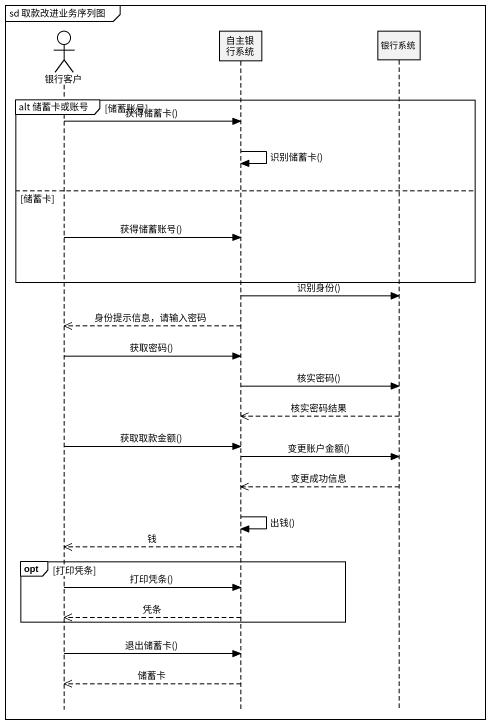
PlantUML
@startuml
mainframe sd 取款改进业务序列图
hide footbox
actor 银行客户
participant 自主银行系统
participant 银行系统

group alt 储蓄卡或账号 [储蓄账号]
  银行客户 -> 自主银行系统 : 获得储蓄卡()
  自主银行系统 -> 自主银行系统 : 识别储蓄卡()
else 储蓄卡
  银行客户 -> 自主银行系统 : 获得储蓄账号()
end
自主银行系统 -> 银行系统 : 识别身份()
自主银行系统 -->> 银行客户 : 身份提示信息，请输入密码
银行客户 -> 自主银行系统 : 获取密码()
自主银行系统 -> 银行系统 : 核实密码()
银行系统 -->> 自主银行系统 : 核实密码结果
银行客户 -> 自主银行系统 : 获取取款金额()
自主银行系统 -> 银行系统 : 变更账户金额()
银行系统 -->> 自主银行系统 : 变更成功信息
自主银行系统 -> 自主银行系统 : 出钱()
自主银行系统 -->> 银行客户 : 钱
opt 打印凭条
  银行客户 -> 自主银行系统 : 打印凭条()
  自主银行系统 -->> 银行客户 : 凭条
end
银行客户 -> 自主银行系统 : 退出储蓄卡()
自主银行系统 -->> 银行客户 : 储蓄卡
@enduml
